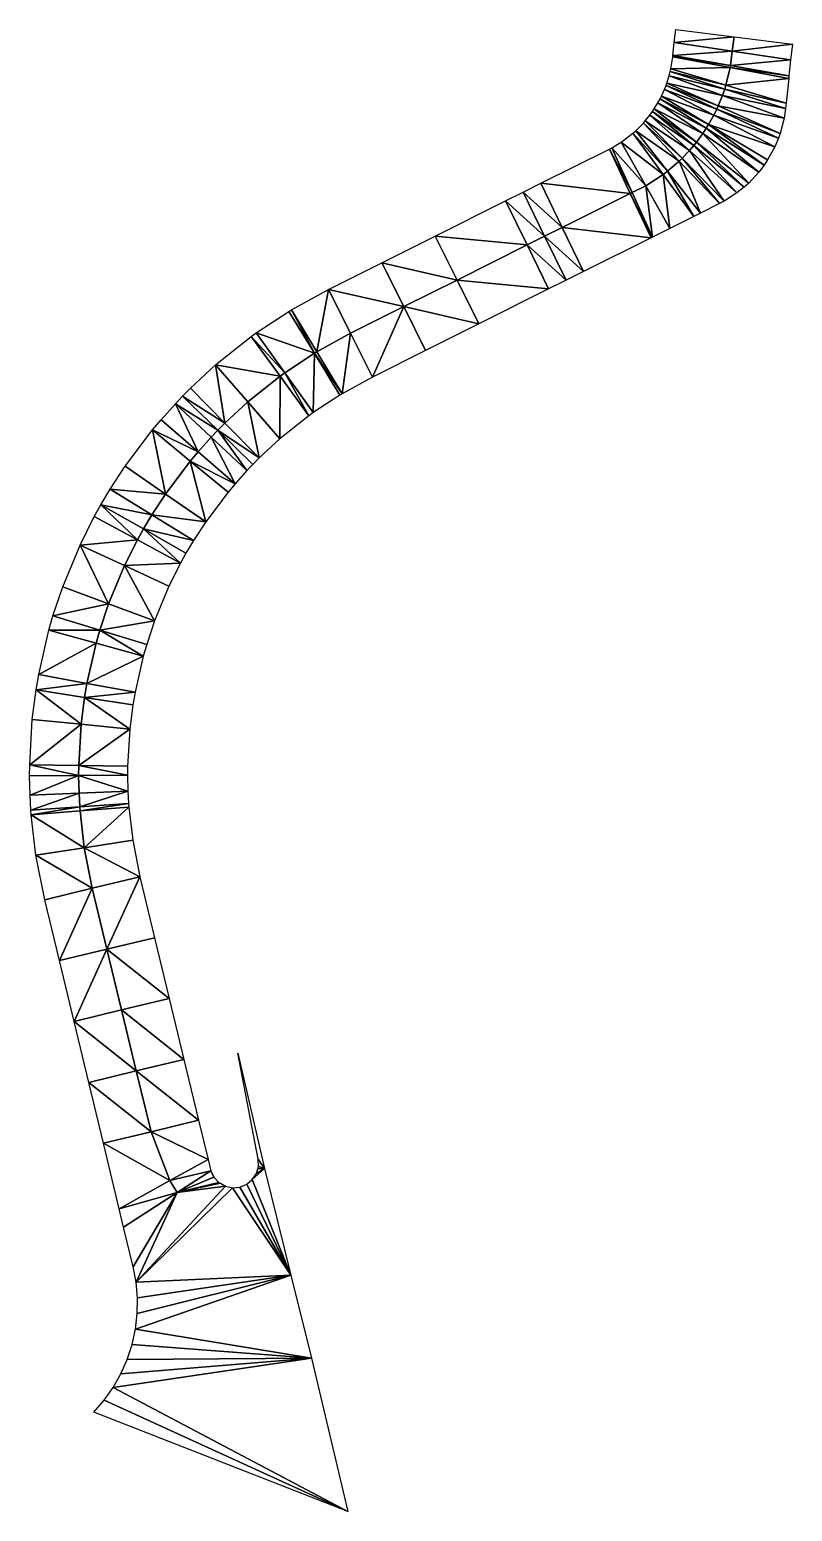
# Model space of a CAD drawing. Header units: millimetres. Extents: x 236046 to 236475, y 140480 to 140633.
# Drawn here: x 236311.65 to 236331.12, y 140479.67 to 140517.49 of the extents above; entities that cross this region are included whole.
import ezdxf

# ---------------------------------------------------------------- set-up
doc = ezdxf.new("R2010")
doc.units = ezdxf.units.MM
doc.layers.add('pas de calque', color=7, linetype='Continuous')

msp = doc.modelspace()

# ---------------------------------------------------------------- linework, layer by layer
at = {"layer": 'pas de calque'}
for points in [[(236328.138, 140517.49, 79.5), (236329.627, 140517.306, 79.5), (236328.103, 140517.159, 79.515), (236328.138, 140517.49, 79.5)], [(236329.627, 140517.306, 79.5), (236329.581, 140516.939, 79.515), (236328.103, 140517.159, 79.515), (236329.627, 140517.306, 79.5)], [(236329.581, 140516.939, 79.515), (236329.627, 140517.306, 79.5), (236331.116, 140517.121, 79.5), (236329.581, 140516.939, 79.515)], [(236329.581, 140516.939, 79.515), (236328.067, 140516.827, 79.53), (236328.103, 140517.159, 79.515), (236329.581, 140516.939, 79.515)], [(236328.067, 140516.827, 79.53), (236329.581, 140516.939, 79.515), (236329.536, 140516.572, 79.53), (236328.067, 140516.827, 79.53)], [(236331.072, 140516.717, 79.515), (236329.536, 140516.572, 79.53), (236329.581, 140516.939, 79.515), (236331.072, 140516.717, 79.515)], [(236331.072, 140516.717, 79.515), (236329.581, 140516.939, 79.515), (236331.116, 140517.121, 79.5), (236331.072, 140516.717, 79.515)], [(236328.063, 140516.793, 79.532), (236329.527, 140516.522, 79.532), (236328.015, 140516.488, 79.55), (236328.063, 140516.793, 79.532)], [(236329.418, 140516.069, 79.55), (236328.015, 140516.488, 79.55), (236329.527, 140516.522, 79.532), (236329.418, 140516.069, 79.55)], [(236328.067, 140516.827, 79.53), (236329.536, 140516.572, 79.53), (236328.063, 140516.793, 79.532), (236328.067, 140516.827, 79.53)], [(236329.536, 140516.572, 79.53), (236329.527, 140516.522, 79.532), (236328.063, 140516.793, 79.532), (236329.536, 140516.572, 79.53)], [(236329.418, 140516.069, 79.55), (236329.527, 140516.522, 79.532), (236331.022, 140516.244, 79.532), (236329.418, 140516.069, 79.55)], [(236329.536, 140516.572, 79.53), (236331.029, 140516.312, 79.53), (236329.527, 140516.522, 79.532), (236329.536, 140516.572, 79.53)], [(236329.527, 140516.522, 79.532), (236331.029, 140516.312, 79.53), (236331.022, 140516.244, 79.532), (236329.527, 140516.522, 79.532)], [(236329.536, 140516.572, 79.53), (236331.072, 140516.717, 79.515), (236331.029, 140516.312, 79.53), (236329.536, 140516.572, 79.53)], [(236327.971, 140516.309, 79.561), (236329.331, 140515.809, 79.561), (236327.913, 140516.124, 79.573), (236327.971, 140516.309, 79.561)], [(236328, 140516.424, 79.554), (236329.389, 140515.975, 79.554), (236327.971, 140516.309, 79.561), (236328, 140516.424, 79.554)], [(236329.389, 140515.975, 79.554), (236329.331, 140515.809, 79.561), (236327.971, 140516.309, 79.561), (236329.389, 140515.975, 79.554)], [(236328, 140516.424, 79.554), (236328.015, 140516.488, 79.55), (236329.418, 140516.069, 79.55), (236328, 140516.424, 79.554)], [(236329.389, 140515.975, 79.554), (236328, 140516.424, 79.554), (236329.418, 140516.069, 79.55), (236329.389, 140515.975, 79.554)], [(236329.418, 140516.069, 79.55), (236331.022, 140516.244, 79.532), (236330.954, 140515.611, 79.55), (236329.418, 140516.069, 79.55)], [(236327.739, 140515.722, 79.599), (236327.773, 140515.789, 79.594), (236328.976, 140515.067, 79.594), (236327.739, 140515.722, 79.599)], [(236327.85, 140515.959, 79.583), (236329.11, 140515.307, 79.583), (236327.773, 140515.789, 79.594), (236327.85, 140515.959, 79.583)], [(236329.11, 140515.307, 79.583), (236328.976, 140515.067, 79.594), (236327.773, 140515.789, 79.594), (236329.11, 140515.307, 79.583)], [(236327.892, 140516.065, 79.577), (236329.184, 140515.457, 79.577), (236327.85, 140515.959, 79.583), (236327.892, 140516.065, 79.577)], [(236327.85, 140515.959, 79.583), (236329.184, 140515.457, 79.577), (236329.11, 140515.307, 79.583), (236327.85, 140515.959, 79.583)], [(236327.892, 140516.065, 79.577), (236327.913, 140516.124, 79.573), (236329.223, 140515.542, 79.573), (236327.892, 140516.065, 79.577)], [(236329.184, 140515.457, 79.577), (236327.892, 140516.065, 79.577), (236329.223, 140515.542, 79.573), (236329.184, 140515.457, 79.577)], [(236329.223, 140515.542, 79.573), (236327.913, 140516.124, 79.573), (236329.331, 140515.809, 79.561), (236329.223, 140515.542, 79.573)], [(236330.904, 140515.23, 79.561), (236329.223, 140515.542, 79.573), (236329.331, 140515.809, 79.561), (236330.904, 140515.23, 79.561)], [(236329.389, 140515.975, 79.554), (236330.942, 140515.474, 79.554), (236329.331, 140515.809, 79.561), (236329.389, 140515.975, 79.554)], [(236330.904, 140515.23, 79.561), (236329.331, 140515.809, 79.561), (236330.942, 140515.474, 79.554), (236330.904, 140515.23, 79.561)], [(236329.389, 140515.975, 79.554), (236329.418, 140516.069, 79.55), (236330.954, 140515.611, 79.55), (236329.389, 140515.975, 79.554)], [(236329.389, 140515.975, 79.554), (236330.954, 140515.611, 79.55), (236330.942, 140515.474, 79.554), (236329.389, 140515.975, 79.554)], [(236327.477, 140515.308, 79.627), (236327.545, 140515.402, 79.621), (236328.597, 140514.532, 79.621), (236327.477, 140515.308, 79.627)], [(236327.588, 140515.466, 79.616), (236328.668, 140514.62, 79.616), (236327.545, 140515.402, 79.621), (236327.588, 140515.466, 79.616)], [(236328.668, 140514.62, 79.616), (236328.597, 140514.532, 79.621), (236327.545, 140515.402, 79.621), (236328.668, 140514.62, 79.616)], [(236328.827, 140514.836, 79.605), (236327.588, 140515.466, 79.616), (236327.685, 140515.624, 79.605), (236328.827, 140514.836, 79.605)], [(236327.588, 140515.466, 79.616), (236328.827, 140514.836, 79.605), (236328.668, 140514.62, 79.616), (236327.588, 140515.466, 79.616)], [(236327.739, 140515.722, 79.599), (236328.918, 140514.973, 79.599), (236327.685, 140515.624, 79.605), (236327.739, 140515.722, 79.599)], [(236328.918, 140514.973, 79.599), (236328.827, 140514.836, 79.605), (236327.685, 140515.624, 79.605), (236328.918, 140514.973, 79.599)], [(236328.918, 140514.973, 79.599), (236327.739, 140515.722, 79.599), (236328.976, 140515.067, 79.594), (236328.918, 140514.973, 79.599)], [(236330.758, 140514.716, 79.577), (236329.11, 140515.307, 79.583), (236329.184, 140515.457, 79.577), (236330.758, 140514.716, 79.577)], [(236329.223, 140515.542, 79.573), (236330.802, 140514.84, 79.573), (236329.184, 140515.457, 79.577), (236329.223, 140515.542, 79.573)], [(236330.758, 140514.716, 79.577), (236329.184, 140515.457, 79.577), (236330.802, 140514.84, 79.573), (236330.758, 140514.716, 79.577)], [(236329.223, 140515.542, 79.573), (236330.904, 140515.23, 79.561), (236330.802, 140514.84, 79.573), (236329.223, 140515.542, 79.573)], [(236327.117, 140514.909, 79.658), (236327.312, 140515.107, 79.642), (236328.228, 140514.137, 79.642), (236327.117, 140514.909, 79.658)], [(236327.357, 140515.159, 79.638), (236328.299, 140514.206, 79.638), (236327.312, 140515.107, 79.642), (236327.357, 140515.159, 79.638)], [(236328.228, 140514.137, 79.642), (236327.312, 140515.107, 79.642), (236328.299, 140514.206, 79.638), (236328.228, 140514.137, 79.642)], [(236327.477, 140515.308, 79.627), (236328.488, 140514.405, 79.627), (236327.357, 140515.159, 79.638), (236327.477, 140515.308, 79.627)], [(236328.299, 140514.206, 79.638), (236327.357, 140515.159, 79.638), (236328.488, 140514.405, 79.627), (236328.299, 140514.206, 79.638)], [(236327.477, 140515.308, 79.627), (236328.597, 140514.532, 79.621), (236328.488, 140514.405, 79.627), (236327.477, 140515.308, 79.627)], [(236330.397, 140514.034, 79.599), (236328.918, 140514.973, 79.599), (236328.976, 140515.067, 79.594), (236330.397, 140514.034, 79.599)], [(236328.976, 140515.067, 79.594), (236329.11, 140515.307, 79.583), (236330.667, 140514.5, 79.583), (236328.976, 140515.067, 79.594)], [(236330.482, 140514.163, 79.594), (236328.976, 140515.067, 79.594), (236330.667, 140514.5, 79.583), (236330.482, 140514.163, 79.594)], [(236330.397, 140514.034, 79.599), (236328.976, 140515.067, 79.594), (236330.482, 140514.163, 79.594), (236330.397, 140514.034, 79.599)], [(236329.11, 140515.307, 79.583), (236330.758, 140514.716, 79.577), (236330.667, 140514.5, 79.583), (236329.11, 140515.307, 79.583)], [(236327.817, 140513.794, 79.664), (236326.746, 140514.617, 79.685), (236327.044, 140514.845, 79.664), (236327.817, 140513.794, 79.664)], [(236327.927, 140513.878, 79.658), (236327.044, 140514.845, 79.664), (236327.117, 140514.909, 79.658), (236327.927, 140513.878, 79.658)], [(236327.817, 140513.794, 79.664), (236327.044, 140514.845, 79.664), (236327.927, 140513.878, 79.658), (236327.817, 140513.794, 79.664)], [(236327.117, 140514.909, 79.658), (236328.228, 140514.137, 79.642), (236327.927, 140513.878, 79.658), (236327.117, 140514.909, 79.658)], [(236330.002, 140513.575, 79.616), (236328.668, 140514.62, 79.616), (236328.827, 140514.836, 79.605), (236330.002, 140513.575, 79.616)], [(236328.918, 140514.973, 79.599), (236330.258, 140513.851, 79.605), (236328.827, 140514.836, 79.605), (236328.918, 140514.973, 79.599)], [(236330.002, 140513.575, 79.616), (236328.827, 140514.836, 79.605), (236330.258, 140513.851, 79.605), (236330.002, 140513.575, 79.616)], [(236330.397, 140514.034, 79.599), (236330.258, 140513.851, 79.605), (236328.918, 140514.973, 79.599), (236330.397, 140514.034, 79.599)], [(236326.448, 140514.443, 79.703), (236326.98, 140513.311, 79.703), (236324.698, 140513.568, 79.781), (236326.448, 140514.443, 79.703)], [(236327.031, 140513.333, 79.7), (236326.448, 140514.443, 79.703), (236326.512, 140514.476, 79.7), (236327.031, 140513.333, 79.7)], [(236326.448, 140514.443, 79.703), (236327.031, 140513.333, 79.7), (236326.98, 140513.311, 79.703), (236326.448, 140514.443, 79.703)], [(236326.746, 140514.617, 79.685), (236327.372, 140513.507, 79.685), (236326.512, 140514.476, 79.7), (236326.746, 140514.617, 79.685)], [(236326.512, 140514.476, 79.7), (236327.372, 140513.507, 79.685), (236327.031, 140513.333, 79.7), (236326.512, 140514.476, 79.7)], [(236326.746, 140514.617, 79.685), (236327.817, 140513.794, 79.664), (236327.372, 140513.507, 79.685), (236326.746, 140514.617, 79.685)], [(236328.299, 140514.206, 79.638), (236328.488, 140514.405, 79.627), (236329.379, 140513.112, 79.638), (236328.299, 140514.206, 79.638)], [(236329.702, 140513.322, 79.627), (236328.488, 140514.405, 79.627), (236328.597, 140514.532, 79.621), (236329.702, 140513.322, 79.627)], [(236329.379, 140513.112, 79.638), (236328.488, 140514.405, 79.627), (236329.702, 140513.322, 79.627), (236329.379, 140513.112, 79.638)], [(236329.885, 140513.468, 79.621), (236328.597, 140514.532, 79.621), (236328.668, 140514.62, 79.616), (236329.885, 140513.468, 79.621)], [(236329.702, 140513.322, 79.627), (236328.597, 140514.532, 79.621), (236329.885, 140513.468, 79.621), (236329.702, 140513.322, 79.627)], [(236328.668, 140514.62, 79.616), (236330.002, 140513.575, 79.616), (236329.885, 140513.468, 79.621), (236328.668, 140514.62, 79.616)], [(236328.604, 140512.725, 79.664), (236327.817, 140513.794, 79.664), (236327.927, 140513.878, 79.658), (236328.604, 140512.725, 79.664)], [(236328.228, 140514.137, 79.642), (236328.768, 140512.807, 79.658), (236327.927, 140513.878, 79.658), (236328.228, 140514.137, 79.642)], [(236327.927, 140513.878, 79.658), (236328.768, 140512.807, 79.658), (236328.604, 140512.725, 79.664), (236327.927, 140513.878, 79.658)], [(236329.254, 140513.05, 79.642), (236328.228, 140514.137, 79.642), (236328.299, 140514.206, 79.638), (236329.254, 140513.05, 79.642)], [(236329.254, 140513.05, 79.642), (236328.768, 140512.807, 79.658), (236328.228, 140514.137, 79.642), (236329.254, 140513.05, 79.642)], [(236329.379, 140513.112, 79.638), (236329.254, 140513.05, 79.642), (236328.299, 140514.206, 79.638), (236329.379, 140513.112, 79.638)], [(236324.698, 140513.568, 79.781), (236325.241, 140512.442, 79.781), (236324.248, 140513.343, 79.801), (236324.698, 140513.568, 79.781)], [(236326.98, 140513.311, 79.703), (236325.241, 140512.442, 79.781), (236324.698, 140513.568, 79.781), (236326.98, 140513.311, 79.703)], [(236327.372, 140513.507, 79.685), (236327.546, 140512.196, 79.7), (236327.031, 140513.333, 79.7), (236327.372, 140513.507, 79.685)], [(236327.987, 140512.416, 79.685), (236327.372, 140513.507, 79.685), (236327.817, 140513.794, 79.664), (236327.987, 140512.416, 79.685)], [(236327.546, 140512.196, 79.7), (236327.372, 140513.507, 79.685), (236327.987, 140512.416, 79.685), (236327.546, 140512.196, 79.7)], [(236327.817, 140513.794, 79.664), (236328.604, 140512.725, 79.664), (236327.987, 140512.416, 79.685), (236327.817, 140513.794, 79.664)], [(236321.998, 140512.219, 79.901), (236323.798, 140513.118, 79.821), (236324.346, 140511.994, 79.821), (236321.998, 140512.219, 79.901)], [(236324.248, 140513.343, 79.801), (236324.793, 140512.218, 79.801), (236323.798, 140513.118, 79.821), (236324.248, 140513.343, 79.801)], [(236324.346, 140511.994, 79.821), (236323.798, 140513.118, 79.821), (236324.793, 140512.218, 79.801), (236324.346, 140511.994, 79.821)], [(236324.248, 140513.343, 79.801), (236325.241, 140512.442, 79.781), (236324.793, 140512.218, 79.801), (236324.248, 140513.343, 79.801)], [(236327.512, 140512.18, 79.703), (236325.241, 140512.442, 79.781), (236326.98, 140513.311, 79.703), (236327.512, 140512.18, 79.703)], [(236326.98, 140513.311, 79.703), (236327.031, 140513.333, 79.7), (236327.546, 140512.196, 79.7), (236326.98, 140513.311, 79.703)], [(236326.98, 140513.311, 79.703), (236327.546, 140512.196, 79.7), (236327.512, 140512.18, 79.703), (236326.98, 140513.311, 79.703)], [(236324.793, 140512.218, 79.801), (236325.241, 140512.442, 79.781), (236325.783, 140511.315, 79.781), (236324.793, 140512.218, 79.801)], [(236327.512, 140512.18, 79.703), (236325.783, 140511.315, 79.781), (236325.241, 140512.442, 79.781), (236327.512, 140512.18, 79.703)], [(236321.998, 140512.219, 79.901), (236322.557, 140511.1, 79.901), (236320.638, 140511.539, 79.962), (236321.998, 140512.219, 79.901)], [(236322.557, 140511.1, 79.901), (236321.998, 140512.219, 79.901), (236324.346, 140511.994, 79.821), (236322.557, 140511.1, 79.901)], [(236324.346, 140511.994, 79.821), (236324.894, 140510.871, 79.821), (236322.557, 140511.1, 79.901), (236324.346, 140511.994, 79.821)], [(236325.339, 140511.093, 79.801), (236324.346, 140511.994, 79.821), (236324.793, 140512.218, 79.801), (236325.339, 140511.093, 79.801)], [(236324.346, 140511.994, 79.821), (236325.339, 140511.093, 79.801), (236324.894, 140510.871, 79.821), (236324.346, 140511.994, 79.821)], [(236325.339, 140511.093, 79.801), (236324.793, 140512.218, 79.801), (236325.783, 140511.315, 79.781), (236325.339, 140511.093, 79.801)], [(236321.197, 140510.421, 79.962), (236319.278, 140510.859, 80.023), (236320.638, 140511.539, 79.962), (236321.197, 140510.421, 79.962)], [(236321.197, 140510.421, 79.962), (236320.638, 140511.539, 79.962), (236322.557, 140511.1, 79.901), (236321.197, 140510.421, 79.962)], [(236319.278, 140510.859, 80.023), (236318.979, 140509.269, 80.062), (236318.335, 140510.341, 80.062), (236319.278, 140510.859, 80.023)], [(236319.278, 140510.859, 80.023), (236319.837, 140509.741, 80.023), (236318.979, 140509.269, 80.062), (236319.278, 140510.859, 80.023)], [(236321.197, 140510.421, 79.962), (236319.837, 140509.741, 80.023), (236319.278, 140510.859, 80.023), (236321.197, 140510.421, 79.962)], [(236321.197, 140510.421, 79.962), (236322.557, 140511.1, 79.901), (236323.116, 140509.982, 79.901), (236321.197, 140510.421, 79.962)], [(236323.116, 140509.982, 79.901), (236322.557, 140511.1, 79.901), (236324.894, 140510.871, 79.821), (236323.116, 140509.982, 79.901)], [(236318.265, 140510.298, 80.065), (236318.915, 140509.231, 80.065), (236317.434, 140509.75, 80.101), (236318.265, 140510.298, 80.065)], [(236318.265, 140510.298, 80.065), (236318.335, 140510.341, 80.062), (236318.915, 140509.231, 80.065), (236318.265, 140510.298, 80.065)], [(236318.915, 140509.231, 80.065), (236318.335, 140510.341, 80.062), (236318.979, 140509.269, 80.062), (236318.915, 140509.231, 80.065)], [(236319.837, 140509.741, 80.023), (236321.197, 140510.421, 79.962), (236320.396, 140508.623, 80.023), (236319.837, 140509.741, 80.023)], [(236321.197, 140510.421, 79.962), (236321.756, 140509.303, 79.962), (236320.396, 140508.623, 80.023), (236321.197, 140510.421, 79.962)], [(236323.116, 140509.982, 79.901), (236321.756, 140509.303, 79.962), (236321.197, 140510.421, 79.962), (236323.116, 140509.982, 79.901)], [(236318.16, 140508.732, 80.101), (236317.302, 140509.654, 80.107), (236317.434, 140509.75, 80.101), (236318.16, 140508.732, 80.101)], [(236318.16, 140508.732, 80.101), (236317.434, 140509.75, 80.101), (236318.915, 140509.231, 80.065), (236318.16, 140508.732, 80.101)], [(236319.623, 140508.198, 80.062), (236318.979, 140509.269, 80.062), (236319.837, 140509.741, 80.023), (236319.623, 140508.198, 80.062)], [(236319.837, 140509.741, 80.023), (236320.396, 140508.623, 80.023), (236319.623, 140508.198, 80.062), (236319.837, 140509.741, 80.023)], [(236317.302, 140509.654, 80.107), (236318.039, 140508.645, 80.107), (236316.396, 140508.932, 80.149), (236317.302, 140509.654, 80.107)], [(236318.16, 140508.732, 80.101), (236318.039, 140508.645, 80.107), (236317.302, 140509.654, 80.107), (236318.16, 140508.732, 80.101)], [(236318.886, 140507.714, 80.101), (236318.16, 140508.732, 80.101), (236318.915, 140509.231, 80.065), (236318.886, 140507.714, 80.101)], [(236318.915, 140509.231, 80.065), (236319.566, 140508.164, 80.065), (236318.886, 140507.714, 80.101), (236318.915, 140509.231, 80.065)], [(236318.979, 140509.269, 80.062), (236319.623, 140508.198, 80.062), (236318.915, 140509.231, 80.065), (236318.979, 140509.269, 80.062)], [(236319.623, 140508.198, 80.062), (236319.566, 140508.164, 80.065), (236318.915, 140509.231, 80.065), (236319.623, 140508.198, 80.062)], [(236316.631, 140507.446, 80.181), (236315.753, 140508.336, 80.181), (236316.396, 140508.932, 80.149), (236316.631, 140507.446, 80.181)], [(236316.631, 140507.446, 80.181), (236316.396, 140508.932, 80.149), (236317.216, 140507.988, 80.149), (236316.631, 140507.446, 80.181)], [(236317.216, 140507.988, 80.149), (236316.396, 140508.932, 80.149), (236318.039, 140508.645, 80.107), (236317.216, 140507.988, 80.149)], [(236317.216, 140507.988, 80.149), (236318.039, 140508.645, 80.107), (236318.036, 140507.045, 80.149), (236317.216, 140507.988, 80.149)], [(236318.777, 140507.636, 80.107), (236318.036, 140507.045, 80.149), (236318.039, 140508.645, 80.107), (236318.777, 140507.636, 80.107)], [(236318.16, 140508.732, 80.101), (236318.777, 140507.636, 80.107), (236318.039, 140508.645, 80.107), (236318.16, 140508.732, 80.101)], [(236318.777, 140507.636, 80.107), (236318.16, 140508.732, 80.101), (236318.886, 140507.714, 80.101), (236318.777, 140507.636, 80.107)], [(236315.554, 140508.135, 80.192), (236315.753, 140508.336, 80.181), (236316.631, 140507.446, 80.181), (236315.554, 140508.135, 80.192)], [(236315.369, 140507.942, 80.201), (236315.948, 140506.716, 80.221), (236315.002, 140507.533, 80.221), (236315.369, 140507.942, 80.201)], [(236316.45, 140507.264, 80.192), (236315.369, 140507.942, 80.201), (236315.554, 140508.135, 80.192), (236316.45, 140507.264, 80.192)], [(236315.369, 140507.942, 80.201), (236316.282, 140507.088, 80.201), (236315.948, 140506.716, 80.221), (236315.369, 140507.942, 80.201)], [(236315.369, 140507.942, 80.201), (236316.45, 140507.264, 80.192), (236316.282, 140507.088, 80.201), (236315.369, 140507.942, 80.201)], [(236316.45, 140507.264, 80.192), (236315.554, 140508.135, 80.192), (236316.631, 140507.446, 80.181), (236316.45, 140507.264, 80.192)], [(236317.216, 140507.988, 80.149), (236317.509, 140506.557, 80.181), (236316.631, 140507.446, 80.181), (236317.216, 140507.988, 80.149)], [(236317.216, 140507.988, 80.149), (236318.036, 140507.045, 80.149), (236317.509, 140506.557, 80.181), (236317.216, 140507.988, 80.149)], [(236314.782, 140507.272, 80.234), (236315.002, 140507.533, 80.221), (236315.948, 140506.716, 80.221), (236314.782, 140507.272, 80.234)], [(236317.509, 140506.557, 80.181), (236316.45, 140507.264, 80.192), (236316.631, 140507.446, 80.181), (236317.509, 140506.557, 80.181)], [(236314.085, 140506.346, 80.276), (236314.782, 140507.272, 80.234), (236315.114, 140505.637, 80.276), (236314.085, 140506.346, 80.276)], [(236314.782, 140507.272, 80.234), (236315.748, 140506.478, 80.234), (236315.114, 140505.637, 80.276), (236314.782, 140507.272, 80.234)], [(236314.782, 140507.272, 80.234), (236315.948, 140506.716, 80.221), (236315.748, 140506.478, 80.234), (236314.782, 140507.272, 80.234)], [(236316.894, 140505.899, 80.221), (236315.948, 140506.716, 80.221), (236316.282, 140507.088, 80.201), (236316.894, 140505.899, 80.221)], [(236316.45, 140507.264, 80.192), (236317.195, 140506.234, 80.201), (236316.282, 140507.088, 80.201), (236316.45, 140507.264, 80.192)], [(236316.282, 140507.088, 80.201), (236317.195, 140506.234, 80.201), (236316.894, 140505.899, 80.221), (236316.282, 140507.088, 80.201)], [(236316.45, 140507.264, 80.192), (236317.509, 140506.557, 80.181), (236317.346, 140506.393, 80.192), (236316.45, 140507.264, 80.192)], [(236317.346, 140506.393, 80.192), (236317.195, 140506.234, 80.201), (236316.45, 140507.264, 80.192), (236317.346, 140506.393, 80.192)], [(236315.748, 140506.478, 80.234), (236315.948, 140506.716, 80.221), (236316.894, 140505.899, 80.221), (236315.748, 140506.478, 80.234)], [(236313.703, 140505.761, 80.302), (236314.085, 140506.346, 80.276), (236315.114, 140505.637, 80.276), (236313.703, 140505.761, 80.302)], [(236315.114, 140505.637, 80.276), (236315.748, 140506.478, 80.234), (236316.143, 140504.927, 80.276), (236315.114, 140505.637, 80.276)], [(236315.748, 140506.478, 80.234), (236316.894, 140505.899, 80.221), (236316.714, 140505.685, 80.234), (236315.748, 140506.478, 80.234)], [(236315.748, 140506.478, 80.234), (236316.714, 140505.685, 80.234), (236316.143, 140504.927, 80.276), (236315.748, 140506.478, 80.234)], [(236314.767, 140505.105, 80.302), (236313.468, 140505.365, 80.318), (236313.703, 140505.761, 80.302), (236314.767, 140505.105, 80.302)], [(236313.703, 140505.761, 80.302), (236315.114, 140505.637, 80.276), (236314.767, 140505.105, 80.302), (236313.703, 140505.761, 80.302)], [(236314.767, 140505.105, 80.302), (236315.114, 140505.637, 80.276), (236316.143, 140504.927, 80.276), (236314.767, 140505.105, 80.302)], [(236314.399, 140504.467, 80.331), (236313.299, 140505.06, 80.331), (236313.468, 140505.365, 80.318), (236314.399, 140504.467, 80.331)], [(236313.468, 140505.365, 80.318), (236314.553, 140504.745, 80.318), (236314.399, 140504.467, 80.331), (236313.468, 140505.365, 80.318)], [(236314.553, 140504.745, 80.318), (236313.468, 140505.365, 80.318), (236314.767, 140505.105, 80.302), (236314.553, 140504.745, 80.318)], [(236312.936, 140504.336, 80.361), (236313.299, 140505.06, 80.331), (236314.399, 140504.467, 80.331), (236312.936, 140504.336, 80.361)], [(236315.831, 140504.448, 80.302), (236314.553, 140504.745, 80.318), (236314.767, 140505.105, 80.302), (236315.831, 140504.448, 80.302)], [(236316.143, 140504.927, 80.276), (236315.831, 140504.448, 80.302), (236314.767, 140505.105, 80.302), (236316.143, 140504.927, 80.276)], [(236312.936, 140504.336, 80.361), (236314.399, 140504.467, 80.331), (236314.069, 140503.809, 80.361), (236312.936, 140504.336, 80.361)], [(236314.399, 140504.467, 80.331), (236315.5, 140503.874, 80.331), (236314.069, 140503.809, 80.361), (236314.399, 140504.467, 80.331)], [(236315.5, 140503.874, 80.331), (236314.399, 140504.467, 80.331), (236314.553, 140504.745, 80.318), (236315.5, 140503.874, 80.331)], [(236315.638, 140504.124, 80.318), (236314.553, 140504.745, 80.318), (236315.831, 140504.448, 80.302), (236315.638, 140504.124, 80.318)], [(236315.5, 140503.874, 80.331), (236314.553, 140504.745, 80.318), (236315.638, 140504.124, 80.318), (236315.5, 140503.874, 80.331)], [(236313.665, 140502.836, 80.403), (236312.492, 140503.266, 80.403), (236312.936, 140504.336, 80.361), (236313.665, 140502.836, 80.403)], [(236312.936, 140504.336, 80.361), (236314.069, 140503.809, 80.361), (236313.665, 140502.836, 80.403), (236312.936, 140504.336, 80.361)], [(236313.665, 140502.836, 80.403), (236314.069, 140503.809, 80.361), (236314.839, 140502.405, 80.403), (236313.665, 140502.836, 80.403)], [(236314.069, 140503.809, 80.361), (236315.5, 140503.874, 80.331), (236315.202, 140503.282, 80.361), (236314.069, 140503.809, 80.361)], [(236314.069, 140503.809, 80.361), (236315.202, 140503.282, 80.361), (236314.839, 140502.405, 80.403), (236314.069, 140503.809, 80.361)], [(236312.244, 140502.526, 80.431), (236312.492, 140503.266, 80.403), (236313.665, 140502.836, 80.403), (236312.244, 140502.526, 80.431)], [(236312.244, 140502.526, 80.431), (236313.44, 140502.163, 80.431), (236312.139, 140502.162, 80.445), (236312.244, 140502.526, 80.431)], [(236312.244, 140502.526, 80.431), (236313.665, 140502.836, 80.403), (236313.44, 140502.163, 80.431), (236312.244, 140502.526, 80.431)], [(236314.839, 140502.405, 80.403), (236313.44, 140502.163, 80.431), (236313.665, 140502.836, 80.403), (236314.839, 140502.405, 80.403)], [(236313.344, 140501.832, 80.445), (236311.88, 140501.033, 80.487), (236312.139, 140502.162, 80.445), (236313.344, 140501.832, 80.445)], [(236313.344, 140501.832, 80.445), (236312.139, 140502.162, 80.445), (236313.44, 140502.163, 80.431), (236313.344, 140501.832, 80.445)], [(236314.55, 140501.502, 80.445), (236313.344, 140501.832, 80.445), (236313.44, 140502.163, 80.431), (236314.55, 140501.502, 80.445)], [(236314.839, 140502.405, 80.403), (236314.636, 140501.799, 80.431), (236313.44, 140502.163, 80.431), (236314.839, 140502.405, 80.403)], [(236313.44, 140502.163, 80.431), (236314.636, 140501.799, 80.431), (236314.55, 140501.502, 80.445), (236313.44, 140502.163, 80.431)], [(236313.344, 140501.832, 80.445), (236313.109, 140500.805, 80.487), (236311.88, 140501.033, 80.487), (236313.344, 140501.832, 80.445)], [(236313.109, 140500.805, 80.487), (236313.344, 140501.832, 80.445), (236314.55, 140501.502, 80.445), (236313.109, 140500.805, 80.487)], [(236314.338, 140500.577, 80.487), (236313.109, 140500.805, 80.487), (236314.55, 140501.502, 80.445), (236314.338, 140500.577, 80.487)], [(236311.812, 140500.637, 80.502), (236311.88, 140501.033, 80.487), (236313.109, 140500.805, 80.487), (236311.812, 140500.637, 80.502)], [(236312.96, 140499.762, 80.53), (236311.716, 140499.886, 80.53), (236311.812, 140500.637, 80.502), (236312.96, 140499.762, 80.53)], [(236313.109, 140500.805, 80.487), (236313.047, 140500.445, 80.502), (236311.812, 140500.637, 80.502), (236313.109, 140500.805, 80.487)], [(236313.047, 140500.445, 80.502), (236312.96, 140499.762, 80.53), (236311.812, 140500.637, 80.502), (236313.047, 140500.445, 80.502)], [(236314.338, 140500.577, 80.487), (236313.047, 140500.445, 80.502), (236313.109, 140500.805, 80.487), (236314.338, 140500.577, 80.487)], [(236312.96, 140499.762, 80.53), (236313.047, 140500.445, 80.502), (236314.204, 140499.638, 80.53), (236312.96, 140499.762, 80.53)], [(236313.047, 140500.445, 80.502), (236314.338, 140500.577, 80.487), (236314.282, 140500.253, 80.502), (236313.047, 140500.445, 80.502)], [(236313.047, 140500.445, 80.502), (236314.282, 140500.253, 80.502), (236314.204, 140499.638, 80.53), (236313.047, 140500.445, 80.502)], [(236311.65, 140498.729, 80.572), (236311.716, 140499.886, 80.53), (236312.96, 140499.762, 80.53), (236311.65, 140498.729, 80.572)], [(236312.96, 140499.762, 80.53), (236312.9, 140498.71, 80.572), (236311.65, 140498.729, 80.572), (236312.96, 140499.762, 80.53)], [(236312.9, 140498.71, 80.572), (236312.96, 140499.762, 80.53), (236314.204, 140499.638, 80.53), (236312.9, 140498.71, 80.572)], [(236312.9, 140498.71, 80.572), (236314.204, 140499.638, 80.53), (236314.15, 140498.691, 80.572), (236312.9, 140498.71, 80.572)], [(236312.898, 140498.452, 80.582), (236311.648, 140498.446, 80.582), (236311.65, 140498.729, 80.572), (236312.898, 140498.452, 80.582)], [(236311.66, 140497.949, 80.6), (236311.648, 140498.446, 80.582), (236312.898, 140498.452, 80.582), (236311.66, 140497.949, 80.6)], [(236312.898, 140498.452, 80.582), (236311.65, 140498.729, 80.572), (236312.9, 140498.71, 80.572), (236312.898, 140498.452, 80.582)], [(236312.898, 140498.452, 80.582), (236312.909, 140498, 80.6), (236311.66, 140497.949, 80.6), (236312.898, 140498.452, 80.582)], [(236314.148, 140498.459, 80.582), (236312.898, 140498.452, 80.582), (236312.9, 140498.71, 80.572), (236314.148, 140498.459, 80.582)], [(236314.158, 140498.052, 80.6), (236312.898, 140498.452, 80.582), (236314.148, 140498.459, 80.582), (236314.158, 140498.052, 80.6)], [(236312.909, 140498, 80.6), (236312.898, 140498.452, 80.582), (236314.158, 140498.052, 80.6), (236312.909, 140498, 80.6)], [(236312.9, 140498.71, 80.572), (236314.15, 140498.691, 80.572), (236314.148, 140498.459, 80.582), (236312.9, 140498.71, 80.572)], [(236311.66, 140497.949, 80.6), (236312.909, 140498, 80.6), (236311.681, 140497.571, 80.614), (236311.66, 140497.949, 80.6)], [(236312.909, 140498, 80.6), (236312.928, 140497.657, 80.614), (236311.681, 140497.571, 80.614), (236312.909, 140498, 80.6)], [(236312.909, 140498, 80.6), (236314.158, 140498.052, 80.6), (236312.928, 140497.657, 80.614), (236312.909, 140498, 80.6)], [(236312.928, 140497.657, 80.614), (236314.158, 140498.052, 80.6), (236314.175, 140497.742, 80.614), (236312.928, 140497.657, 80.614)], [(236311.689, 140497.453, 80.618), (236311.681, 140497.571, 80.614), (236312.928, 140497.657, 80.614), (236311.689, 140497.453, 80.618)], [(236312.928, 140497.657, 80.614), (236312.935, 140497.549, 80.618), (236311.689, 140497.453, 80.618), (236312.928, 140497.657, 80.614)], [(236314.175, 140497.742, 80.614), (236312.935, 140497.549, 80.618), (236312.928, 140497.657, 80.614), (236314.175, 140497.742, 80.614)], [(236312.935, 140497.549, 80.618), (236314.175, 140497.742, 80.614), (236314.182, 140497.645, 80.618), (236312.935, 140497.549, 80.618)], [(236312.935, 140497.549, 80.618), (236314.182, 140497.645, 80.618), (236313.044, 140496.609, 80.656), (236312.935, 140497.549, 80.618)], [(236314.182, 140497.645, 80.618), (236314.279, 140496.799, 80.656), (236313.044, 140496.609, 80.656), (236314.182, 140497.645, 80.618)], [(236312.935, 140497.549, 80.618), (236313.044, 140496.609, 80.656), (236311.689, 140497.453, 80.618), (236312.935, 140497.549, 80.618)], [(236313.044, 140496.609, 80.656), (236311.808, 140496.419, 80.656), (236311.689, 140497.453, 80.618), (236313.044, 140496.609, 80.656)], [(236313.044, 140496.609, 80.656), (236313.247, 140495.576, 80.699), (236311.808, 140496.419, 80.656), (236313.044, 140496.609, 80.656)], [(236314.463, 140495.868, 80.699), (236313.044, 140496.609, 80.656), (236314.279, 140496.799, 80.656), (236314.463, 140495.868, 80.699)], [(236314.463, 140495.868, 80.699), (236313.247, 140495.576, 80.699), (236313.044, 140496.609, 80.656), (236314.463, 140495.868, 80.699)], [(236312.032, 140495.283, 80.699), (236311.808, 140496.419, 80.656), (236313.247, 140495.576, 80.699), (236312.032, 140495.283, 80.699)], [(236313.622, 140494.022, 80.763), (236313.247, 140495.576, 80.699), (236314.463, 140495.868, 80.699), (236313.622, 140494.022, 80.763)], [(236313.622, 140494.022, 80.763), (236314.463, 140495.868, 80.699), (236314.837, 140494.314, 80.763), (236313.622, 140494.022, 80.763)], [(236312.032, 140495.283, 80.699), (236313.247, 140495.576, 80.699), (236312.407, 140493.729, 80.763), (236312.032, 140495.283, 80.699)], [(236312.407, 140493.729, 80.763), (236313.247, 140495.576, 80.699), (236313.622, 140494.022, 80.763), (236312.407, 140493.729, 80.763)], [(236314.837, 140494.314, 80.763), (236315.212, 140492.761, 80.827), (236313.622, 140494.022, 80.763), (236314.837, 140494.314, 80.763)], [(236312.407, 140493.729, 80.763), (236313.622, 140494.022, 80.763), (236312.781, 140492.175, 80.827), (236312.407, 140493.729, 80.763)], [(236312.781, 140492.175, 80.827), (236313.622, 140494.022, 80.763), (236313.996, 140492.468, 80.827), (236312.781, 140492.175, 80.827)], [(236315.212, 140492.761, 80.827), (236313.996, 140492.468, 80.827), (236313.622, 140494.022, 80.763), (236315.212, 140492.761, 80.827)], [(236315.212, 140492.761, 80.827), (236315.586, 140491.207, 80.891), (236313.996, 140492.468, 80.827), (236315.212, 140492.761, 80.827)], [(236314.371, 140490.914, 80.891), (236312.781, 140492.175, 80.827), (236313.996, 140492.468, 80.827), (236314.371, 140490.914, 80.891)], [(236315.586, 140491.207, 80.891), (236314.371, 140490.914, 80.891), (236313.996, 140492.468, 80.827), (236315.586, 140491.207, 80.891)], [(236313.156, 140490.62, 80.891), (236312.781, 140492.175, 80.827), (236314.371, 140490.914, 80.891), (236313.156, 140490.62, 80.891)], [(236315.96, 140489.654, 80.955), (236314.371, 140490.914, 80.891), (236315.586, 140491.207, 80.891), (236315.96, 140489.654, 80.955)], [(236317.64, 140488.424, 81.134), (236317.483, 140488.664, 81.122), (236316.964, 140491.368, 81.092), (236317.64, 140488.424, 81.134)], [(236314.371, 140490.914, 80.891), (236314.746, 140489.36, 80.955), (236313.156, 140490.62, 80.891), (236314.371, 140490.914, 80.891)], [(236314.371, 140490.914, 80.891), (236315.96, 140489.654, 80.955), (236314.746, 140489.36, 80.955), (236314.371, 140490.914, 80.891)], [(236313.156, 140490.62, 80.891), (236314.746, 140489.36, 80.955), (236313.531, 140489.066, 80.955), (236313.156, 140490.62, 80.891)], [(236315.23, 140488.113, 81.009), (236313.531, 140489.066, 80.955), (236314.746, 140489.36, 80.955), (236315.23, 140488.113, 81.009)], [(236315.96, 140489.654, 80.955), (236316.203, 140488.649, 81.009), (236314.746, 140489.36, 80.955), (236315.96, 140489.654, 80.955)], [(236316.203, 140488.649, 81.009), (236315.23, 140488.113, 81.009), (236314.746, 140489.36, 80.955), (236316.203, 140488.649, 81.009)], [(236313.531, 140489.066, 80.955), (236315.23, 140488.113, 81.009), (236313.933, 140487.397, 81.009), (236313.531, 140489.066, 80.955)], [(236316.203, 140488.649, 81.009), (236316.271, 140488.366, 81.023), (236315.23, 140488.113, 81.009), (236316.203, 140488.649, 81.009)], [(236317.483, 140488.664, 81.122), (236317.64, 140488.424, 81.134), (236317.487, 140488.476, 81.122), (236317.483, 140488.664, 81.122)], [(236315.412, 140487.809, 81.023), (236315.23, 140488.113, 81.009), (236316.271, 140488.366, 81.023), (236315.412, 140487.809, 81.023)], [(236315.412, 140487.809, 81.023), (236316.271, 140488.366, 81.023), (236316.352, 140488.201, 81.031), (236315.412, 140487.809, 81.023)], [(236316.481, 140488.065, 81.039), (236315.412, 140487.809, 81.023), (236316.352, 140488.201, 81.031), (236316.481, 140488.065, 81.039)], [(236316.272, 140488.366, 81.023), (236316.271, 140488.366, 81.023), (236316.271, 140488.367, 81.023), (236316.272, 140488.366, 81.023)], [(236316.273, 140488.363, 81.023), (236316.352, 140488.201, 81.031), (236316.271, 140488.366, 81.023), (236316.273, 140488.363, 81.023)], [(236316.271, 140488.366, 81.023), (236316.272, 140488.366, 81.023), (236316.273, 140488.363, 81.023), (236316.271, 140488.366, 81.023)], [(236317.64, 140488.424, 81.134), (236318.318, 140485.7, 81.171), (236317.332, 140488.14, 81.107), (236317.64, 140488.424, 81.134)], [(236317.332, 140488.14, 81.107), (236317.435, 140488.296, 81.116), (236317.64, 140488.424, 81.134), (236317.332, 140488.14, 81.107)], [(236317.64, 140488.424, 81.134), (236317.435, 140488.296, 81.116), (236317.47, 140488.417, 81.12), (236317.64, 140488.424, 81.134)], [(236317.47, 140488.417, 81.12), (236317.487, 140488.476, 81.122), (236317.64, 140488.424, 81.134), (236317.47, 140488.417, 81.12)], [(236315.412, 140487.809, 81.023), (236313.933, 140487.397, 81.009), (236315.23, 140488.113, 81.009), (236315.412, 140487.809, 81.023)], [(236313.933, 140487.397, 81.009), (236315.412, 140487.809, 81.023), (236314.047, 140486.924, 81.023), (236313.933, 140487.397, 81.009)], [(236314.291, 140485.911, 81.055), (236314.047, 140486.924, 81.023), (236315.412, 140487.809, 81.023), (236314.291, 140485.911, 81.055)], [(236314.365, 140485.518, 81.066), (236314.291, 140485.911, 81.055), (236315.412, 140487.809, 81.023), (236314.365, 140485.518, 81.066)], [(236314.365, 140485.518, 81.066), (236316.644, 140487.973, 81.05), (236316.827, 140487.933, 81.065), (236314.365, 140485.518, 81.066)], [(236314.365, 140485.518, 81.066), (236315.412, 140487.809, 81.023), (236316.644, 140487.973, 81.05), (236314.365, 140485.518, 81.066)], [(236318.318, 140485.7, 81.171), (236314.365, 140485.518, 81.066), (236316.827, 140487.933, 81.065), (236318.318, 140485.7, 81.171)], [(236315.412, 140487.809, 81.023), (236316.481, 140488.065, 81.039), (236316.518, 140488.044, 81.041), (236315.412, 140487.809, 81.023)], [(236315.412, 140487.809, 81.023), (236316.518, 140488.044, 81.041), (236316.644, 140487.973, 81.05), (236315.412, 140487.809, 81.023)], [(236316.827, 140487.933, 81.065), (236317.014, 140487.949, 81.08), (236318.318, 140485.7, 81.171), (236316.827, 140487.933, 81.065)], [(236318.318, 140485.7, 81.171), (236317.014, 140487.949, 81.08), (236317.188, 140488.02, 81.095), (236318.318, 140485.7, 81.171)], [(236318.318, 140485.7, 81.171), (236317.188, 140488.02, 81.095), (236317.332, 140488.14, 81.107), (236318.318, 140485.7, 81.171)], [(236314.349, 140484.322, 81.095), (236318.318, 140485.7, 81.171), (236318.845, 140483.581, 81.2), (236314.349, 140484.322, 81.095)], [(236314.349, 140484.322, 81.095), (236314.394, 140484.72, 81.087), (236318.318, 140485.7, 81.171), (236314.349, 140484.322, 81.095)], [(236314.365, 140485.518, 81.066), (236318.318, 140485.7, 81.171), (236314.4, 140485.12, 81.077), (236314.365, 140485.518, 81.066)], [(236314.4, 140485.12, 81.077), (236318.318, 140485.7, 81.171), (236314.394, 140484.72, 81.087), (236314.4, 140485.12, 81.077)], [(236314.349, 140484.322, 81.095), (236318.845, 140483.581, 81.2), (236314.264, 140483.932, 81.103), (236314.349, 140484.322, 81.095)], [(236314.141, 140483.551, 81.109), (236314.264, 140483.932, 81.103), (236318.845, 140483.581, 81.2), (236314.141, 140483.551, 81.109)], [(236313.783, 140482.837, 81.116), (236313.98, 140483.185, 81.113), (236318.845, 140483.581, 81.2), (236313.783, 140482.837, 81.116)], [(236318.845, 140483.581, 81.2), (236319.771, 140479.671, 81.188), (236313.783, 140482.837, 81.116), (236318.845, 140483.581, 81.2)], [(236318.845, 140483.581, 81.2), (236313.98, 140483.185, 81.113), (236314.141, 140483.551, 81.109), (236318.845, 140483.581, 81.2)], [(236319.771, 140479.671, 81.188), (236313.291, 140482.207, 81.118), (236313.553, 140482.51, 81.118), (236319.771, 140479.671, 81.188)], [(236313.553, 140482.51, 81.118), (236313.783, 140482.837, 81.116), (236319.771, 140479.671, 81.188), (236313.553, 140482.51, 81.118)]]:
    msp.add_3dface(points, dxfattribs=at)

doc.saveas('drawing.dxf')
